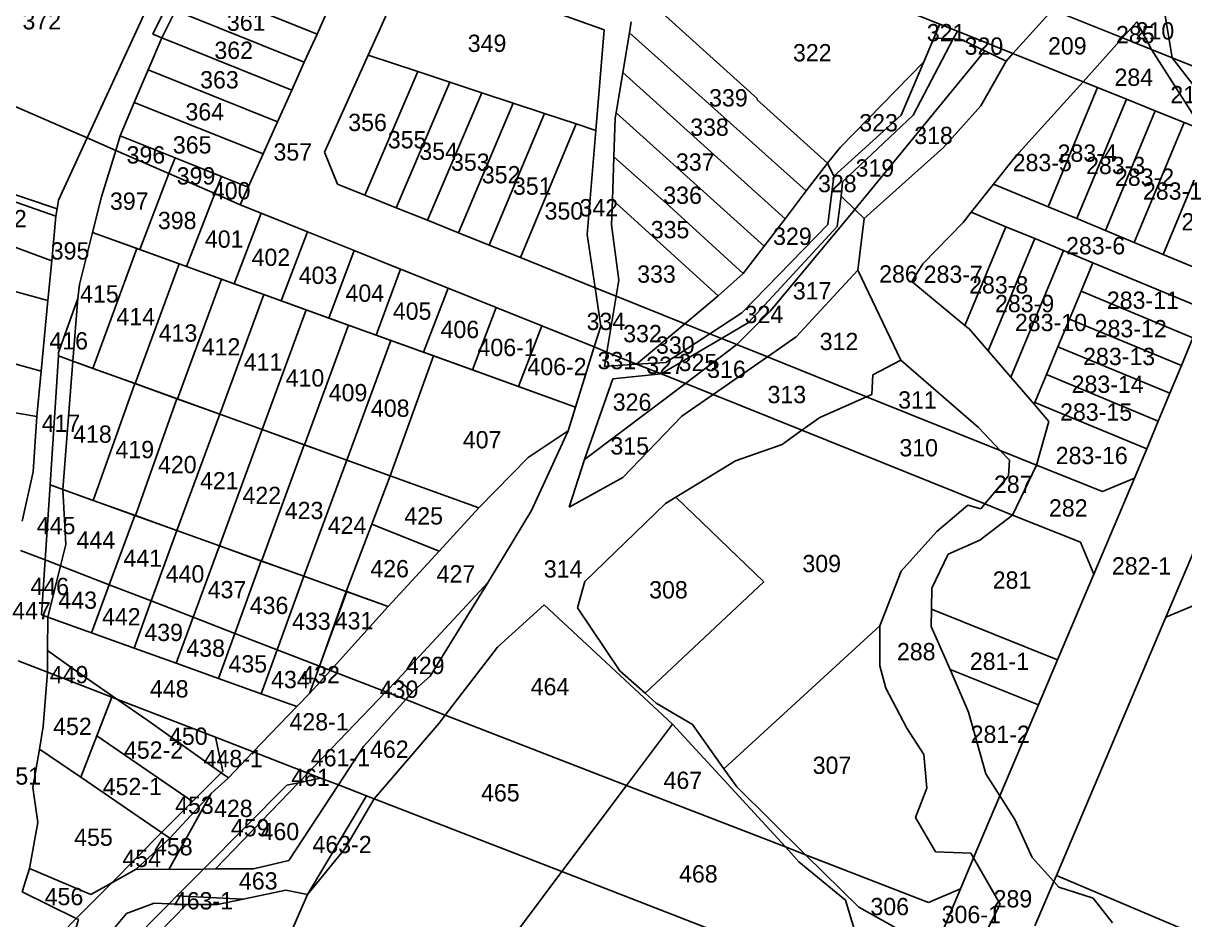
# Model space of a CAD drawing. Header units: metres. Extents: x 213182 to 213979, y 2703601 to 2704867.
# Drawn here: x 213603.9 to 213771.7, y 2704449.4 to 2704579 of the extents above; entities that cross this region are included whole.
import ezdxf
from ezdxf.enums import TextEntityAlignment as Align

# ---------------------------------------------------------------- set-up
doc = ezdxf.new("R2010")
doc.units = ezdxf.units.M

msp = doc.modelspace()

# ---------------------------------------------------------------- linework, layer by layer
at = {"layer": 'LIN'}
for p, q in [((213630, 2704592.48), (213622.66, 2704577.39)), ((213653.76, 2704574.35), (213660.37, 2704589.06)), ((213613.14, 2704562.39), (213624.1, 2704586.19)), ((213668.13, 2704585.1), (213687.84, 2704577.99)), ((213646.36, 2704577.4), (213627.9, 2704584.83)), ((213648.21, 2704581.51), (213646.36, 2704577.4)), ((213709.99, 2704568.05), (213694.76, 2704581.82)), ((213736.35, 2704578.81), (213727.75, 2704582.26)), ((213769.92, 2704573.95), (213768.68, 2704581.52)), ((213625.9, 2704580.79), (213623.95, 2704576.87)), ((213625.9, 2704580.79), (213644.52, 2704573.31)), ((213746.92, 2704574.57), (213752.63, 2704580.89)), ((213762.74, 2704576.83), (213752.63, 2704580.89)), ((213691.49, 2704577.59), (213691.75, 2704579.15)), ((213735.46, 2704576.82), (213736.35, 2704578.81)), ((213738.88, 2704577.8), (213736.35, 2704578.81)), ((213764.82, 2704579.14), (213762.74, 2704576.83)), ((213766.92, 2704575.15), (213764.82, 2704579.14)), ((213623.95, 2704576.87), (213621.97, 2704572.22)), ((213623.95, 2704576.87), (213622.66, 2704577.39)), ((213642.72, 2704569.31), (213623.95, 2704576.87)), ((213646.36, 2704577.4), (213644.52, 2704573.31)), ((213686.65, 2704563.47), (213687.84, 2704577.99)), ((213691.49, 2704577.59), (213690.55, 2704571.84)), ((213691.49, 2704577.59), (213717.06, 2704554.76)), ((213732.49, 2704565.66), (213738.29, 2704576.69)), ((213735.46, 2704576.82), (213734.02, 2704573.36)), ((213735.46, 2704576.82), (213738.29, 2704576.69)), ((213738.88, 2704577.8), (213738.29, 2704576.69)), ((213739.44, 2704576.61), (213738.29, 2704576.69)), ((213738.88, 2704577.8), (213746.92, 2704574.57)), ((213739.44, 2704576.61), (213742.84, 2704574.98)), ((213762.74, 2704576.83), (213757.04, 2704570.5)), ((213766.92, 2704575.15), (213762.74, 2704576.83)), ((213724.08, 2704552.05), (213742.84, 2704574.98)), ((213745.94, 2704573.48), (213742.84, 2704574.98)), ((213769.92, 2704573.95), (213766.92, 2704575.15)), ((213774.33, 2704563.56), (213766.92, 2704575.15)), ((213644.52, 2704573.31), (213642.72, 2704569.31)), ((213653.76, 2704574.35), (213647.46, 2704560.34)), ((213660.93, 2704571.97), (213653.76, 2704574.35)), ((213734.02, 2704573.36), (213721.94, 2704560.98)), ((213730.78, 2704565.67), (213734.02, 2704573.36)), ((213742.26, 2704567.02), (213745.94, 2704573.48)), ((213745.94, 2704573.48), (213746.92, 2704574.57)), ((213757.04, 2704570.5), (213746.92, 2704574.57)), ((213776.1, 2704565.95), (213769.92, 2704573.95)), ((213769.92, 2704573.95), (213783.19, 2704568.62)), ((213613.14, 2704562.39), (213589.63, 2704572.65)), ((213621.97, 2704572.22), (213619.95, 2704567.49)), ((213621.97, 2704572.22), (213640.65, 2704564.7)), ((213653.29, 2704554.11), (213660.93, 2704571.97)), ((213665.56, 2704570.44), (213660.93, 2704571.97)), ((213690.55, 2704571.84), (213689.59, 2704565.99)), ((213690.55, 2704571.84), (213713.98, 2704550.71)), ((213665.56, 2704570.44), (213657.79, 2704552.3)), ((213670.17, 2704568.92), (213665.56, 2704570.44)), ((213757.04, 2704570.5), (213747.33, 2704559.75)), ((213757.04, 2704570.5), (213759.13, 2704569.66)), ((213642.72, 2704569.31), (213640.65, 2704564.7)), ((213662.3, 2704550.49), (213670.17, 2704568.92)), ((213674.72, 2704567.41), (213670.17, 2704568.92)), ((213759.13, 2704569.66), (213751.98, 2704552.44)), ((213763.31, 2704567.98), (213759.13, 2704569.66)), ((213619.95, 2704567.49), (213617.9, 2704562.69)), ((213638.58, 2704560.1), (213619.95, 2704567.49)), ((213674.72, 2704567.41), (213666.8, 2704548.68)), ((213679.21, 2704565.93), (213674.72, 2704567.41)), ((213709.99, 2704568.05), (213709.91, 2704567.96)), ((213720.1, 2704558.75), (213709.91, 2704567.96)), ((213736.89, 2704561.01), (213742.26, 2704567.02)), ((213763.31, 2704567.98), (213756.13, 2704550.72)), ((213767.48, 2704566.31), (213763.31, 2704567.98)), ((213671.23, 2704546.9), (213679.21, 2704565.93)), ((213683.79, 2704564.42), (213679.21, 2704565.93)), ((213689.46, 2704565.22), (213689.27, 2704559.65)), ((213689.46, 2704565.22), (213689.59, 2704565.99)), ((213710.97, 2704546.76), (213689.59, 2704565.99)), ((213721.04, 2704556.84), (213730.78, 2704565.67)), ((213722.31, 2704556.06), (213732.49, 2704565.66)), ((213767.48, 2704566.31), (213760.29, 2704548.99)), ((213771.66, 2704564.63), (213767.48, 2704566.31)), ((213640.65, 2704564.7), (213638.58, 2704560.1)), ((213683.79, 2704564.42), (213675.75, 2704545.08)), ((213686.65, 2704563.47), (213683.79, 2704564.42)), ((213685.41, 2704548.45), (213686.65, 2704563.47)), ((213771.66, 2704564.63), (213764.45, 2704547.27)), ((213774.33, 2704563.56), (213771.66, 2704564.63)), ((213609, 2704553.38), (213613.14, 2704562.39)), ((213613.14, 2704562.39), (213617.27, 2704560.59)), ((213617.9, 2704562.69), (213617.27, 2704560.59)), ((213617.9, 2704562.69), (213625.85, 2704559.51)), ((213617.27, 2704560.59), (213615.24, 2704553.86)), ((213624.97, 2704557.23), (213617.27, 2704560.59)), ((213638.58, 2704560.1), (213636.42, 2704555.28)), ((213647.46, 2704560.34), (213649.33, 2704555.7)), ((213720.1, 2704558.75), (213721.94, 2704560.98)), ((213725.41, 2704550.72), (213736.89, 2704561.01)), ((213747.33, 2704559.75), (213744.12, 2704555.71)), ((213775.15, 2704561.31), (213768.6, 2704545.54)), ((213625.85, 2704559.51), (213624.97, 2704557.23)), ((213625.85, 2704559.51), (213632.54, 2704556.83)), ((213689.27, 2704559.65), (213689.05, 2704553.43)), ((213689.27, 2704559.65), (213697.28, 2704552.53)), ((213717.06, 2704554.76), (213720.1, 2704558.75)), ((213720.1, 2704558.75), (213721.04, 2704556.84)), ((213594.27, 2704557.07), (213608.81, 2704552.13)), ((213624.97, 2704557.23), (213620.74, 2704546.25)), ((213631.58, 2704554.34), (213624.97, 2704557.23)), ((213632.54, 2704556.83), (213631.58, 2704554.34)), ((213632.54, 2704556.83), (213636.42, 2704555.28)), ((213721.04, 2704556.84), (213720.18, 2704549.87)), ((213608.64, 2704551.06), (213595.75, 2704555.59)), ((213636.42, 2704555.28), (213635.27, 2704552.73)), ((213653.29, 2704554.11), (213649.33, 2704555.7)), ((213713.98, 2704550.71), (213717.06, 2704554.76)), ((213722.31, 2704556.06), (213722.1, 2704553.96)), ((213744.12, 2704555.71), (213740.89, 2704551.64)), ((213751.98, 2704552.44), (213744.12, 2704555.71)), ((213609, 2704553.38), (213608.81, 2704552.13)), ((213613.94, 2704548.71), (213615.24, 2704553.86)), ((213631.58, 2704554.34), (213627.51, 2704543.8)), ((213635.27, 2704552.73), (213631.58, 2704554.34)), ((213657.79, 2704552.3), (213653.29, 2704554.11)), ((213689.05, 2704553.43), (213688.93, 2704549.82)), ((213689.05, 2704553.43), (213704.34, 2704539.57)), ((213721.5, 2704549.56), (213722.1, 2704553.96)), ((213722.1, 2704553.96), (213724.08, 2704552.05)), ((213608.64, 2704551.06), (213608.81, 2704552.13)), ((213634.4, 2704541.3), (213638.3, 2704551.51)), ((213635.27, 2704552.73), (213638.3, 2704551.51)), ((213638.3, 2704551.51), (213644.99, 2704548.82)), ((213662.3, 2704550.49), (213657.79, 2704552.3)), ((213707.94, 2704542.77), (213697.28, 2704552.53)), ((213724.08, 2704552.05), (213711.89, 2704537.39)), ((213724.08, 2704552.05), (213725.41, 2704550.72)), ((213739.73, 2704550.18), (213740.89, 2704551.64)), ((213740.89, 2704551.64), (213745.9, 2704549.55)), ((213756.13, 2704550.72), (213751.98, 2704552.44)), ((213591.5, 2704550.72), (213608.03, 2704544.61)), ((213608.64, 2704551.06), (213608.03, 2704544.61)), ((213666.8, 2704548.68), (213662.3, 2704550.49)), ((213688.93, 2704549.82), (213689.99, 2704541.82)), ((213720.18, 2704549.87), (213707.72, 2704537.1)), ((213710.97, 2704546.76), (213713.98, 2704550.71)), ((213725.41, 2704550.72), (213724.5, 2704543.26)), ((213739.73, 2704550.18), (213733.88, 2704544.17)), ((213760.29, 2704548.99), (213756.13, 2704550.72)), ((213613.94, 2704548.71), (213612.04, 2704541.2)), ((213613.94, 2704548.71), (213620.32, 2704546.4)), ((213613.94, 2704548.71), (213620.74, 2704546.25)), ((213644.99, 2704548.82), (213641.17, 2704538.85)), ((213644.99, 2704548.82), (213651.75, 2704546.11)), ((213671.23, 2704546.9), (213666.8, 2704548.68)), ((213686.54, 2704540.74), (213685.41, 2704548.45)), ((213721.5, 2704549.56), (213708.7, 2704535.69)), ((213745.9, 2704549.55), (213739.98, 2704535.29)), ((213745.9, 2704549.55), (213750.06, 2704547.83)), ((213764.45, 2704547.27), (213760.29, 2704548.99)), ((213620.32, 2704546.4), (213613.98, 2704529.08)), ((213620.32, 2704546.4), (213626.45, 2704544.18)), ((213675.75, 2704545.08), (213671.23, 2704546.9)), ((213707.94, 2704542.77), (213710.97, 2704546.76)), ((213750.06, 2704547.83), (213743.32, 2704531.61)), ((213750.06, 2704547.83), (213754.22, 2704546.1)), ((213768.6, 2704545.54), (213764.45, 2704547.27)), ((213607.49, 2704538.89), (213608.03, 2704544.61)), ((213620.74, 2704546.25), (213627.51, 2704543.8)), ((213648.09, 2704536.34), (213651.75, 2704546.11)), ((213651.75, 2704546.11), (213658.44, 2704543.42)), ((213686.54, 2704540.74), (213675.75, 2704545.08)), ((213754.22, 2704546.1), (213746.61, 2704527.8)), ((213754.22, 2704546.1), (213758.46, 2704544.34)), ((213776.54, 2704542.24), (213768.6, 2704545.54)), ((213607.49, 2704538.89), (213589.36, 2704543.88)), ((213626.45, 2704544.18), (213620.09, 2704526.87)), ((213626.45, 2704544.18), (213632.54, 2704541.97)), ((213627.51, 2704543.8), (213634.4, 2704541.3)), ((213658.44, 2704543.42), (213654.89, 2704533.88)), ((213658.44, 2704543.42), (213665.3, 2704540.66)), ((213724.5, 2704543.26), (213715.61, 2704533.62)), ((213724.5, 2704543.26), (213730.72, 2704530.26)), ((213733.88, 2704544.17), (213732.3, 2704541.63)), ((213758.46, 2704544.34), (213756.76, 2704540.23)), ((213758.46, 2704544.34), (213774.62, 2704537.62)), ((213632.54, 2704541.97), (213626.21, 2704524.66)), ((213632.54, 2704541.97), (213638.68, 2704539.75)), ((213634.4, 2704541.3), (213641.17, 2704538.85)), ((213689.99, 2704541.82), (213689.6, 2704539.52)), ((213704.34, 2704539.57), (213707.94, 2704542.77)), ((213732.3, 2704541.63), (213739.98, 2704535.29)), ((213611.82, 2704539.19), (213612.04, 2704541.2)), ((213638.68, 2704539.75), (213632.33, 2704522.45)), ((213638.68, 2704539.75), (213644.79, 2704537.54)), ((213661.75, 2704531.4), (213665.3, 2704540.66)), ((213665.3, 2704540.66), (213672.26, 2704537.86)), ((213687.36, 2704535.19), (213686.54, 2704540.74)), ((213686.54, 2704540.74), (213689.6, 2704539.52)), ((213699.51, 2704535.53), (213704.34, 2704539.57)), ((213755.09, 2704536.21), (213756.76, 2704540.23)), ((213756.76, 2704540.23), (213772.92, 2704533.51)), ((213606.52, 2704528.66), (213607.49, 2704538.89)), ((213611.82, 2704539.19), (213609.03, 2704531.39)), ((213611.07, 2704530.13), (213611.82, 2704539.19)), ((213641.17, 2704538.85), (213648.09, 2704536.34)), ((213672.26, 2704537.86), (213668.81, 2704528.85)), ((213672.26, 2704537.86), (213678.85, 2704535.21)), ((213689.6, 2704539.52), (213688.25, 2704531.44)), ((213689.6, 2704539.52), (213699.51, 2704535.53)), ((213644.79, 2704537.54), (213638.44, 2704520.24)), ((213644.79, 2704537.54), (213650.89, 2704535.33)), ((213648.09, 2704536.34), (213654.89, 2704533.88)), ((213707.72, 2704537.1), (213703.12, 2704534.08)), ((213707.04, 2704532.51), (213711.89, 2704537.39)), ((213753.42, 2704532.19), (213755.09, 2704536.21)), ((213755.09, 2704536.21), (213771.25, 2704529.5)), ((213650.89, 2704535.33), (213644.57, 2704518.02)), ((213650.89, 2704535.33), (213657.01, 2704533.11)), ((213678.85, 2704535.21), (213675.49, 2704526.44)), ((213686.42, 2704532.17), (213678.85, 2704535.21)), ((213686.42, 2704532.17), (213687.36, 2704535.19)), ((213692.54, 2704529.71), (213699.51, 2704535.53)), ((213699.51, 2704535.53), (213703.12, 2704534.08)), ((213704.81, 2704533.4), (213708.7, 2704535.69)), ((213740.57, 2704534.8), (213739.98, 2704535.29)), ((213740.57, 2704534.8), (213743.32, 2704531.61)), ((213657.01, 2704533.11), (213650.69, 2704515.81)), ((213654.89, 2704533.88), (213661.75, 2704531.4)), ((213657.01, 2704533.11), (213663.19, 2704530.88)), ((213696.11, 2704528.28), (213704.81, 2704533.4)), ((213696.76, 2704529.92), (213703.12, 2704534.08)), ((213704.81, 2704533.4), (213703.12, 2704534.08)), ((213704.81, 2704533.4), (213707.04, 2704532.51)), ((213711.46, 2704530.73), (213715.61, 2704533.62)), ((213772.92, 2704533.51), (213771.25, 2704529.5)), ((213606.52, 2704528.66), (213593.99, 2704532.11)), ((213609.03, 2704531.39), (213609, 2704530.88)), ((213661.75, 2704531.4), (213668.81, 2704528.85)), ((213686.42, 2704532.17), (213683.72, 2704523.47)), ((213686.42, 2704532.17), (213688.25, 2704531.44)), ((213688.25, 2704531.44), (213687.9, 2704529.37)), ((213688.25, 2704531.44), (213692.54, 2704529.71)), ((213699.58, 2704526.89), (213707.04, 2704532.51)), ((213711.46, 2704530.73), (213707.04, 2704532.51)), ((213743.32, 2704531.61), (213746.61, 2704527.8)), ((213751.75, 2704528.18), (213753.42, 2704532.19)), ((213753.42, 2704532.19), (213769.58, 2704525.48)), ((213609, 2704530.88), (213607.78, 2704512.24)), ((213611.07, 2704530.13), (213609, 2704530.88)), ((213611.07, 2704530.13), (213609.62, 2704511.58)), ((213613.98, 2704529.08), (213611.07, 2704530.13)), ((213611.07, 2704530.13), (213620.02, 2704526.9)), ((213663.19, 2704530.88), (213656.91, 2704513.56)), ((213663.19, 2704530.88), (213683.72, 2704523.47)), ((213687.9, 2704529.37), (213692.54, 2704529.71)), ((213692.54, 2704529.71), (213696.76, 2704529.92)), ((213692.54, 2704529.71), (213696.11, 2704528.28)), ((213711.46, 2704530.73), (213703.59, 2704525.28)), ((213711.46, 2704530.73), (213725.76, 2704524.99)), ((213730.72, 2704530.26), (213726.67, 2704528.13)), ((213741.92, 2704520.55), (213730.72, 2704530.26)), ((213771.25, 2704529.5), (213769.58, 2704525.48)), ((213605.9, 2704522.11), (213606.52, 2704528.66)), ((213620.09, 2704526.87), (213613.98, 2704529.08)), ((213668.81, 2704528.85), (213675.49, 2704526.44)), ((213689.12, 2704527.59), (213696.11, 2704528.28)), ((213696.11, 2704528.28), (213699.58, 2704526.89)), ((213726.67, 2704528.13), (213726.51, 2704525.32)), ((213746.61, 2704527.8), (213749.98, 2704523.9)), ((213750.08, 2704524.16), (213751.75, 2704528.18)), ((213751.75, 2704528.18), (213767.91, 2704521.46)), ((213614.04, 2704509.99), (213620.02, 2704526.9)), ((213620.02, 2704526.9), (213626.12, 2704524.69)), ((213626.21, 2704524.66), (213620.09, 2704526.87)), ((213683.72, 2704523.47), (213675.49, 2704526.44)), ((213689.12, 2704527.59), (213685, 2704515.9)), ((213685, 2704515.9), (213699.58, 2704526.89)), ((213699.58, 2704526.89), (213703.59, 2704525.28)), ((213626.12, 2704524.69), (213620.12, 2704507.8)), ((213626.12, 2704524.69), (213632.32, 2704522.45)), ((213632.33, 2704522.45), (213626.21, 2704524.66)), ((213699.08, 2704522.15), (213703.59, 2704525.28)), ((213716.4, 2704520.13), (213703.59, 2704525.28)), ((213719.01, 2704522), (213725.76, 2704524.99)), ((213726.51, 2704525.32), (213725.76, 2704524.99)), ((213745.08, 2704517.22), (213725.76, 2704524.99)), ((213769.58, 2704525.48), (213767.91, 2704521.46)), ((213605.9, 2704522.11), (213601.34, 2704522.91)), ((213682.67, 2704520.07), (213683.72, 2704523.47)), ((213749.98, 2704523.9), (213750.08, 2704524.16)), ((213752.12, 2704521.42), (213749.98, 2704523.9)), ((213750.08, 2704524.16), (213766.24, 2704517.44)), ((213605.37, 2704514.14), (213605.9, 2704522.11)), ((213632.32, 2704522.45), (213626.12, 2704505.64)), ((213632.32, 2704522.45), (213638.45, 2704520.24)), ((213638.44, 2704520.24), (213632.33, 2704522.45)), ((213690.57, 2704513.32), (213699.08, 2704522.15)), ((213719.01, 2704522), (213716.4, 2704520.13)), ((213752.12, 2704521.42), (213750.34, 2704515.11)), ((213767.91, 2704521.46), (213766.24, 2704517.44)), ((213638.45, 2704520.24), (213632.27, 2704503.43)), ((213644.57, 2704518.02), (213638.44, 2704520.24)), ((213638.45, 2704520.24), (213644.49, 2704518.05)), ((213682.67, 2704520.07), (213676.88, 2704516.2)), ((213682.67, 2704520.07), (213677.36, 2704508.56)), ((213716.4, 2704520.13), (213713.58, 2704518.1)), ((213716.4, 2704520.13), (213742.86, 2704509.49)), ((213741.92, 2704520.55), (213745.08, 2704517.22)), ((213644.49, 2704518.05), (213638.33, 2704501.24)), ((213644.49, 2704518.05), (213650.66, 2704515.82)), ((213650.69, 2704515.81), (213644.57, 2704518.02)), ((213713.58, 2704518.1), (213706.81, 2704515.71)), ((213676.88, 2704516.2), (213669.76, 2704508.92)), ((213750.34, 2704515.11), (213745.08, 2704517.22)), ((213746.41, 2704515.82), (213745.08, 2704517.22)), ((213764.48, 2704513.2), (213766.24, 2704517.44)), ((213650.66, 2704515.82), (213644.46, 2704499.04)), ((213650.66, 2704515.82), (213656.94, 2704513.55)), ((213656.91, 2704513.56), (213650.69, 2704515.81)), ((213685, 2704515.9), (213682.78, 2704509.01)), ((213698.2, 2704510.47), (213706.81, 2704515.71)), ((213746.25, 2704513.56), (213746.41, 2704515.82)), ((213750.34, 2704515.11), (213746.87, 2704507.88)), ((213750.34, 2704515.11), (213759.86, 2704511.28)), ((213603.75, 2704507.01), (213605.37, 2704514.14)), ((213656.94, 2704513.55), (213654.27, 2704506.55)), ((213669.76, 2704508.92), (213656.91, 2704513.56)), ((213669.76, 2704508.92), (213656.94, 2704513.55)), ((213682.78, 2704509.01), (213690.57, 2704513.32)), ((213746.25, 2704513.56), (213742.86, 2704509.49)), ((213764.48, 2704513.2), (213758.6, 2704499.32)), ((213759.86, 2704511.28), (213764.48, 2704513.2)), ((213607.08, 2704501.41), (213607.78, 2704512.24)), ((213609.62, 2704511.58), (213607.78, 2704512.24)), ((213609.62, 2704511.58), (213614.04, 2704509.99)), ((213609.62, 2704511.58), (213620.02, 2704507.84)), ((213609.62, 2704511.58), (213610.08, 2704503.61)), ((213614.04, 2704509.99), (213620.12, 2704507.8)), ((213685.04, 2704498.3), (213696.69, 2704509.55)), ((213698.2, 2704510.47), (213696.69, 2704509.55)), ((213698.2, 2704510.47), (213710.91, 2704498.22)), ((213742.27, 2704508.78), (213742.86, 2704509.49)), ((213746.87, 2704507.88), (213742.86, 2704509.49)), ((213776.45, 2704510.69), (213769.01, 2704493.12)), ((213620.02, 2704507.84), (213616.33, 2704497.82)), ((213620.02, 2704507.84), (213626.1, 2704505.65)), ((213626.12, 2704505.64), (213620.12, 2704507.8)), ((213669.76, 2704508.92), (213663.99, 2704502.66)), ((213671.08, 2704498.17), (213677.36, 2704508.56)), ((213740.4, 2704509.29), (213735.91, 2704505.49)), ((213740.4, 2704509.29), (213742.27, 2704508.78)), ((213746.87, 2704507.88), (213742.12, 2704504.23)), ((213756.68, 2704503.94), (213746.87, 2704507.88)), ((213654.27, 2704506.55), (213650.56, 2704496.84)), ((213654.27, 2704506.55), (213663.99, 2704502.66)), ((213626.1, 2704505.65), (213622.4, 2704495.46)), ((213626.1, 2704505.65), (213632.26, 2704503.43)), ((213632.27, 2704503.43), (213626.12, 2704505.64)), ((213730.74, 2704499.77), (213735.91, 2704505.49)), ((213607.08, 2704501.41), (213603.54, 2704502.78)), ((213609.31, 2704500.54), (213610.08, 2704503.61)), ((213632.26, 2704503.43), (213628.47, 2704493.11)), ((213632.26, 2704503.43), (213638.3, 2704501.26)), ((213638.33, 2704501.24), (213632.27, 2704503.43)), ((213663.99, 2704502.66), (213656.62, 2704494.66)), ((213742.12, 2704504.23), (213737.54, 2704502.22)), ((213758.6, 2704499.32), (213756.68, 2704503.94)), ((213607.08, 2704501.41), (213606.56, 2704493.45)), ((213609.31, 2704500.54), (213607.08, 2704501.41)), ((213638.3, 2704501.26), (213634.5, 2704490.77)), ((213638.3, 2704501.26), (213644.44, 2704499.04)), ((213644.46, 2704499.04), (213638.33, 2704501.24)), ((213737.54, 2704502.22), (213735.2, 2704497.32)), ((213607.45, 2704493.13), (213609.31, 2704500.54)), ((213616.33, 2704497.82), (213609.31, 2704500.54)), ((213727.68, 2704491.86), (213730.74, 2704499.77)), ((213758.6, 2704499.32), (213753.36, 2704486.95)), ((213616.33, 2704497.82), (213613.77, 2704490.86)), ((213622.4, 2704495.46), (213616.33, 2704497.82)), ((213644.44, 2704499.04), (213640.59, 2704488.41)), ((213650.56, 2704496.84), (213644.44, 2704499.04)), ((213650.56, 2704496.84), (213644.46, 2704499.04)), ((213658.01, 2704484.07), (213671.08, 2704498.17)), ((213662.7, 2704484.6), (213671.08, 2704498.17)), ((213685.04, 2704498.3), (213684, 2704494.48)), ((213693.77, 2704482.12), (213710.91, 2704498.22)), ((213650.56, 2704496.84), (213646.72, 2704486.03)), ((213650.66, 2704496.81), (213646.72, 2704486.03)), ((213656.62, 2704494.66), (213650.56, 2704496.84)), ((213656.62, 2704494.66), (213650.66, 2704496.81)), ((213735.2, 2704497.32), (213735.15, 2704494.27)), ((213619.93, 2704488.65), (213622.4, 2704495.46)), ((213628.47, 2704493.11), (213622.4, 2704495.46)), ((213656.62, 2704494.66), (213648.29, 2704485.42)), ((213679.16, 2704494.9), (213672.43, 2704488.81)), ((213679.16, 2704494.9), (213697.73, 2704477.64)), ((213684, 2704494.48), (213690.11, 2704485.35)), ((213735.11, 2704491.79), (213735.15, 2704494.27)), ((213753.36, 2704486.95), (213735.15, 2704494.27)), ((213773.61, 2704495.06), (213769.01, 2704493.12)), ((213607.45, 2704493.13), (213606.56, 2704493.45)), ((213607.45, 2704493.13), (213607.42, 2704488.29)), ((213613.77, 2704490.86), (213607.45, 2704493.13)), ((213628.47, 2704493.11), (213626.03, 2704486.46)), ((213634.5, 2704490.77), (213628.47, 2704493.11)), ((213753.19, 2704455.79), (213769.01, 2704493.12)), ((213727.68, 2704491.86), (213705.15, 2704471.21)), ((213727.7, 2704486.1), (213727.68, 2704491.86)), ((213735.11, 2704491.79), (213737.83, 2704485.56)), ((213619.93, 2704488.65), (213613.77, 2704490.86)), ((213632.14, 2704484.27), (213634.5, 2704490.77)), ((213640.59, 2704488.41), (213634.5, 2704490.77)), ((213607.42, 2704488.29), (213607.41, 2704485.18)), ((213607.42, 2704488.29), (213611.13, 2704485.67)), ((213626.03, 2704486.46), (213619.93, 2704488.65)), ((213640.59, 2704488.41), (213638.29, 2704482.06)), ((213646.72, 2704486.03), (213640.59, 2704488.41)), ((213672.43, 2704488.81), (213664.9, 2704478.98)), ((213607.41, 2704485.18), (213603.18, 2704486.82)), ((213632.14, 2704484.27), (213626.03, 2704486.46)), ((213646.72, 2704486.03), (213645.29, 2704482.1)), ((213646.72, 2704486.03), (213648.29, 2704485.42)), ((213728.57, 2704482.86), (213727.7, 2704486.1)), ((213753.36, 2704486.95), (213750.6, 2704480.44)), ((213607.41, 2704485.18), (213606.8, 2704477.3)), ((213607.41, 2704485.18), (213616.71, 2704481.58)), ((213617.45, 2704481.29), (213611.13, 2704485.67)), ((213638.29, 2704482.06), (213632.14, 2704484.27)), ((213648.29, 2704485.42), (213645.29, 2704482.1)), ((213648.29, 2704485.42), (213656.31, 2704482.31)), ((213660.18, 2704482.32), (213662.7, 2704484.6)), ((213690.11, 2704485.35), (213693.77, 2704482.12)), ((213740.51, 2704479.41), (213737.83, 2704485.56)), ((213750.6, 2704480.44), (213737.83, 2704485.56)), ((213656.31, 2704482.31), (213658.01, 2704484.07)), ((213660.18, 2704482.32), (213658.01, 2704484.07)), ((213731.58, 2704477.08), (213728.57, 2704482.86)), ((213614.54, 2704475.98), (213616.71, 2704481.58)), ((213617.45, 2704481.29), (213616.71, 2704481.58)), ((213617.45, 2704481.29), (213631.7, 2704475.76)), ((213617.45, 2704481.29), (213621.93, 2704478.18)), ((213643.46, 2704480.2), (213638.29, 2704482.06)), ((213645.29, 2704482.1), (213643.46, 2704480.2)), ((213656.31, 2704482.31), (213645.03, 2704470.59)), ((213659.17, 2704481.2), (213653.09, 2704474.41)), ((213656.31, 2704482.31), (213659.17, 2704481.2)), ((213659.17, 2704481.2), (213660.18, 2704482.32)), ((213659.17, 2704481.2), (213664.9, 2704478.98)), ((213693.77, 2704482.12), (213695.37, 2704480.71)), ((213643.46, 2704480.2), (213637.15, 2704473.64)), ((213695.37, 2704480.71), (213700.61, 2704477.62)), ((213740.51, 2704479.41), (213742.98, 2704470.49)), ((213745.02, 2704467.28), (213750.6, 2704480.44)), ((213621.93, 2704478.18), (213632.51, 2704470.64)), ((213663.99, 2704477.79), (213654.6, 2704466.87)), ((213663.99, 2704477.79), (213664.9, 2704478.98)), ((213691.1, 2704468.81), (213664.9, 2704478.98)), ((213691.1, 2704468.81), (213697.73, 2704477.64)), ((213697.73, 2704477.64), (213714.06, 2704459.91)), ((213700.61, 2704477.62), (213705.15, 2704471.21)), ((213606.25, 2704474.07), (213606.8, 2704477.3)), ((213614.54, 2704475.98), (213612.22, 2704469.98)), ((213614.54, 2704475.98), (213628.39, 2704466.5)), ((213734.04, 2704473.27), (213731.58, 2704477.08)), ((213637.15, 2704473.64), (213631.7, 2704475.76)), ((213631.7, 2704475.76), (213632.73, 2704470.87)), ((213649.46, 2704468.87), (213653.09, 2704474.41)), ((213606.25, 2704474.07), (213605.3, 2704468.5)), ((213606.25, 2704474.07), (213612.22, 2704469.98)), ((213633.55, 2704469.9), (213637.15, 2704473.64)), ((213637.15, 2704473.64), (213645.03, 2704470.59)), ((213734.04, 2704473.27), (213734.47, 2704468.41)), ((213632.73, 2704470.87), (213632.51, 2704470.64)), ((213705.15, 2704471.21), (213707.01, 2704468.59)), ((213623.91, 2704461.99), (213612.22, 2704469.98)), ((213632.51, 2704470.64), (213628.39, 2704466.5)), ((213631.05, 2704467.62), (213633.55, 2704469.9)), ((213631.68, 2704456.73), (213643.68, 2704469.19)), ((213633.55, 2704469.9), (213632.51, 2704470.64)), ((213643.68, 2704469.19), (213641.98, 2704468.83)), ((213643.68, 2704469.19), (213645.03, 2704470.59)), ((213643.68, 2704469.19), (213646.88, 2704469.87)), ((213645.03, 2704470.59), (213646.88, 2704469.87)), ((213649.46, 2704468.87), (213646.88, 2704469.87)), ((213742.98, 2704470.49), (213745.02, 2704467.28)), ((213605.3, 2704468.5), (213606.02, 2704463.45)), ((213631.05, 2704467.62), (213624.95, 2704456.66)), ((213625.1, 2704461.17), (213631.05, 2704467.62)), ((213641.98, 2704468.83), (213629.95, 2704456.71)), ((213642.3, 2704457.96), (213649.46, 2704468.87)), ((213649.46, 2704468.87), (213653.52, 2704467.29)), ((213691.1, 2704468.81), (213681.75, 2704456.35)), ((213691.1, 2704468.81), (213714.06, 2704459.91)), ((213707.01, 2704468.59), (213716.94, 2704458.79)), ((213732.83, 2704464.15), (213734.47, 2704468.41)), ((213623.91, 2704461.99), (213628.39, 2704466.5)), ((213644.98, 2704453.03), (213653.52, 2704467.29)), ((213654.6, 2704466.87), (213650.39, 2704459.64)), ((213654.6, 2704466.87), (213653.52, 2704467.29)), ((213681.75, 2704456.35), (213654.6, 2704466.87)), ((213745.02, 2704467.28), (213741.23, 2704458.34)), ((213747.19, 2704463.88), (213745.02, 2704467.28)), ((213735.71, 2704459.2), (213732.83, 2704464.15)), ((213606.02, 2704463.45), (213604.81, 2704456.79)), ((213749.67, 2704458.37), (213747.19, 2704463.88)), ((213623.91, 2704461.99), (213616.69, 2704454.72)), ((213620.24, 2704456.72), (213625.1, 2704461.17)), ((213625.1, 2704461.17), (213623.91, 2704461.99)), ((213650.39, 2704459.64), (213644.98, 2704453.03)), ((213714.06, 2704459.91), (213716, 2704457.77)), ((213714.06, 2704459.91), (213716.94, 2704458.79)), ((213740.84, 2704459.02), (213735.71, 2704459.2)), ((213740.84, 2704459.02), (213741.23, 2704458.34)), ((213637.2, 2704456.75), (213642.3, 2704457.96)), ((213716, 2704457.77), (213722.73, 2704452.24)), ((213734.72, 2704451.89), (213716.94, 2704458.79)), ((213724.64, 2704451.19), (213716.94, 2704458.79)), ((213739.33, 2704453.84), (213741.23, 2704458.34)), ((213745.09, 2704451.65), (213741.23, 2704458.34)), ((213749.67, 2704458.37), (213752.81, 2704454.9)), ((213604.81, 2704456.79), (213603.74, 2704453.42)), ((213604.81, 2704456.79), (213613.7, 2704453.03)), ((213620.24, 2704456.72), (213616.69, 2704454.72)), ((213620.24, 2704456.72), (213624.95, 2704456.66)), ((213624.95, 2704456.66), (213629.95, 2704456.71)), ((213629.95, 2704456.71), (213626.11, 2704452.84)), ((213631.68, 2704456.73), (213629.95, 2704456.71)), ((213631.68, 2704456.73), (213637.2, 2704456.75)), ((213681.75, 2704456.35), (213672.01, 2704443.37)), ((213721.82, 2704440.81), (213681.75, 2704456.35)), ((213753.19, 2704455.79), (213752.81, 2704454.9)), ((213753.19, 2704455.79), (213771.59, 2704447.99)), ((213616.69, 2704454.72), (213611.58, 2704449.57)), ((213613.7, 2704453.03), (213616.69, 2704454.72)), ((213752.81, 2704454.9), (213750.09, 2704448.49)), ((213753.54, 2704454.1), (213752.81, 2704454.9)), ((213753.54, 2704454.1), (213758.52, 2704452.5)), ((213603.74, 2704453.42), (213611.58, 2704449.57)), ((213624.98, 2704451.71), (213626.11, 2704452.84)), ((213626.11, 2704452.84), (213635.7, 2704452.39)), ((213631.99, 2704451.62), (213635.7, 2704452.39)), ((213641.84, 2704453.67), (213635.7, 2704452.39)), ((213637.56, 2704436.03), (213644.98, 2704453.03)), ((213641.84, 2704453.67), (213644.98, 2704453.03)), ((213739.33, 2704453.84), (213734.72, 2704451.89)), ((213739.33, 2704453.84), (213735.63, 2704445.11)), ((213758.52, 2704452.5), (213761.32, 2704448.96)), ((213627.49, 2704451.6), (213614.44, 2704438.29)), ((213624.98, 2704451.71), (213615.12, 2704441.79)), ((213622.81, 2704451.81), (213618.83, 2704450.29)), ((213622.81, 2704451.81), (213624.98, 2704451.71)), ((213627.49, 2704451.6), (213624.98, 2704451.71)), ((213631.99, 2704451.62), (213627.49, 2704451.6)), ((213722.73, 2704452.24), (213724.54, 2704446.16)), ((213724.64, 2704451.19), (213735.63, 2704445.11)), ((213740.4, 2704442.47), (213745.09, 2704451.65)), ((213601.4, 2704439.32), (213611.58, 2704449.57)), ((213611.19, 2704447.02), (213611.9, 2704449.41)), ((213611.9, 2704449.41), (213611.58, 2704449.57)), ((213618.83, 2704450.29), (213616.17, 2704447.12))]:
    msp.add_line(p, q, dxfattribs=at)

# ---------------------------------------------------------------- texts
at = {"layer": 'PAR'}
for s, p in [('372', (213606.59, 2704579.32)), ('361', (213636.13, 2704579.12)), ('321', (213737.26, 2704577.6)), ('285', (213764.59, 2704577.31)), ('210', (213767.43, 2704577.86)), ('349', (213670.93, 2704576.06)), ('320', (213742.71, 2704575.66)), ('209', (213754.77, 2704575.69)), ('362', (213634.32, 2704575.05)), ('322', (213717.92, 2704574.7)), ('363', (213632.26, 2704570.79)), ('284', (213764.38, 2704571.15)), ('211', (213772.45, 2704568.66)), ('339', (213705.8, 2704568.18)), ('364', (213630.14, 2704566.16)), ('356', (213653.66, 2704564.63)), ('338', (213703.07, 2704563.94)), ('323', (213727.5, 2704564.58)), ('355', (213659.38, 2704562.13)), ('318', (213735.44, 2704562.75)), ('365', (213628.32, 2704561.38)), ('357', (213642.86, 2704560.36)), ('354', (213663.93, 2704560.46)), ('283-4', (213757.64, 2704560.19)), ('396', (213621.63, 2704559.94)), ('353', (213668.51, 2704558.88)), ('337', (213701.01, 2704558.9)), ('283-5', (213751.15, 2704558.82)), ('283-3', (213761.76, 2704558.41)), ('399', (213628.88, 2704556.9)), ('352', (213672.96, 2704557.07)), ('319', (213726.97, 2704558.04)), ('351', (213677.46, 2704555.42)), ('328', (213721.54, 2704555.79)), ('283-2', (213765.93, 2704556.71)), ('400', (213633.96, 2704554.76)), ('336', (213699.18, 2704554.1)), ('283-1', (213769.97, 2704554.71)), ('397', (213619.23, 2704553.25)), ('350', (213682.03, 2704551.83)), ('342', (213687.08, 2704552.3)), ('380-2', (213600.14, 2704550.72)), ('398', (213626.16, 2704550.46)), ('283', (213774.05, 2704550.27)), ('335', (213697.37, 2704549.13)), ('401', (213632.95, 2704547.77)), ('329', (213715.05, 2704548.17)), ('283-6', (213758.86, 2704546.81)), ('395', (213610.68, 2704546.06)), ('402', (213639.7, 2704545.13)), ('403', (213646.5, 2704542.53)), ('333', (213695.41, 2704542.71)), ('286', (213730.37, 2704542.73)), ('283-7', (213738.29, 2704542.68)), ('404', (213653.27, 2704539.95)), ('317', (213717.9, 2704540.29)), ('283-8', (213744.86, 2704541.15)), ('415', (213614.92, 2704539.83)), ('283-9', (213748.6, 2704538.45)), ('283-11', (213765.69, 2704538.93)), ('405', (213660.1, 2704537.36)), ('324', (213710.93, 2704536.87)), ('414', (213620.17, 2704536.56)), ('334', (213688.1, 2704535.87)), ('283-10', (213752.4, 2704535.71)), ('413', (213626.27, 2704534.19)), ('406', (213667, 2704534.71)), ('332', (213693.39, 2704534.1)), ('283-12', (213763.93, 2704534.82)), ('416', (213610.48, 2704533.06)), ('412', (213632.49, 2704532.21)), ('406-1', (213673.83, 2704532.11)), ('330', (213698.13, 2704532.45)), ('312', (213721.78, 2704532.97)), ('411', (213638.56, 2704530)), ('331', (213689.69, 2704530.21)), ('325', (213701.4, 2704529.93)), ('283-13', (213762.26, 2704530.8)), ('406-2', (213681.04, 2704529.34)), ('327', (213696.72, 2704529.53)), ('316', (213705.52, 2704528.95)), ('410', (213644.62, 2704527.7)), ('283-14', (213760.6, 2704526.79)), ('409', (213650.84, 2704525.57)), ('313', (213714.24, 2704525.3)), ('408', (213656.94, 2704523.33)), ('326', (213691.88, 2704524.21)), ('311', (213733.12, 2704524.52)), ('283-15', (213758.93, 2704522.77)), ('417', (213609.37, 2704521.15)), ('418', (213613.91, 2704519.58)), ('407', (213670.21, 2704518.77)), ('419', (213620.03, 2704517.35)), ('315', (213691.54, 2704517.88)), ('310', (213733.3, 2704517.61)), ('283-16', (213758.3, 2704516.49)), ('420', (213626.17, 2704515.17)), ('421', (213632.24, 2704512.86)), ('287', (213746.96, 2704512.33)), ('422', (213638.38, 2704510.74)), ('423', (213644.49, 2704508.54)), ('282', (213754.91, 2704508.91)), ('424', (213650.7, 2704506.41)), ('425', (213661.77, 2704507.76)), ('445', (213608.66, 2704506.34)), ('444', (213614.41, 2704504.26)), ('441', (213621.18, 2704501.65)), ('426', (213656.85, 2704500.13)), ('314', (213681.92, 2704500.1)), ('309', (213719.28, 2704500.87)), ('282-1', (213765.49, 2704500.53)), ('440', (213627.29, 2704499.38)), ('427', (213666.43, 2704499.4)), ('281', (213746.78, 2704498.49)), ('446', (213607.73, 2704497.57)), ('437', (213633.35, 2704497.1)), ('308', (213697.14, 2704497.08)), ('443', (213611.78, 2704495.58)), ('436', (213639.43, 2704494.83)), ('447', (213605.1, 2704494.05)), ('442', (213618.08, 2704493.2)), ('433', (213645.54, 2704492.54)), ('431', (213651.71, 2704492.61)), ('439', (213624.2, 2704490.92)), ('438', (213630.27, 2704488.65)), ('288', (213732.94, 2704488.14)), ('435', (213636.36, 2704486.38)), ('281-1', (213744.96, 2704486.75)), ('449', (213610.54, 2704484.82)), ('432', (213646.88, 2704484.81)), ('429', (213662, 2704486.15)), ('434', (213642.51, 2704484.11)), ('464', (213680.02, 2704483.09)), ('448', (213625.01, 2704482.77)), ('430', (213658.21, 2704482.71)), ('428-1', (213646.66, 2704478)), ('452', (213611.02, 2704477.34)), ('281-2', (213745.08, 2704476.2)), ('450', (213627.76, 2704475.92)), ('452-2', (213622.74, 2704473.92)), ('461-1', (213649.74, 2704472.81)), ('462', (213656.81, 2704474.04)), ('448-1', (213634.25, 2704472.69)), ('307', (213720.77, 2704471.72)), ('451', (213603.7, 2704470.15)), ('461', (213645.43, 2704469.97)), ('467', (213699.22, 2704469.55)), ('452-1', (213619.67, 2704468.65)), ('465', (213672.85, 2704467.75)), ('453', (213628.65, 2704465.94)), ('428', (213634.27, 2704465.49)), ('455', (213614.06, 2704461.3)), ('459', (213636.71, 2704462.7)), ('460', (213640.99, 2704462.15)), ('458', (213625.6, 2704459.95)), ('463-2', (213649.98, 2704460.27)), ('454', (213621.03, 2704458.24)), ('468', (213701.46, 2704456.03)), ('463', (213637.87, 2704455.01)), ('456', (213609.8, 2704452.74)), ('463-1', (213629.95, 2704452.14)), ('306', (213729.11, 2704451.3)), ('289', (213746.91, 2704452.43)), ('306-1', (213740.89, 2704450.15))]:
    msp.add_text(s, height=2.5, dxfattribs=at).set_placement(p, align=Align.MIDDLE)

doc.saveas('drawing.dxf')
